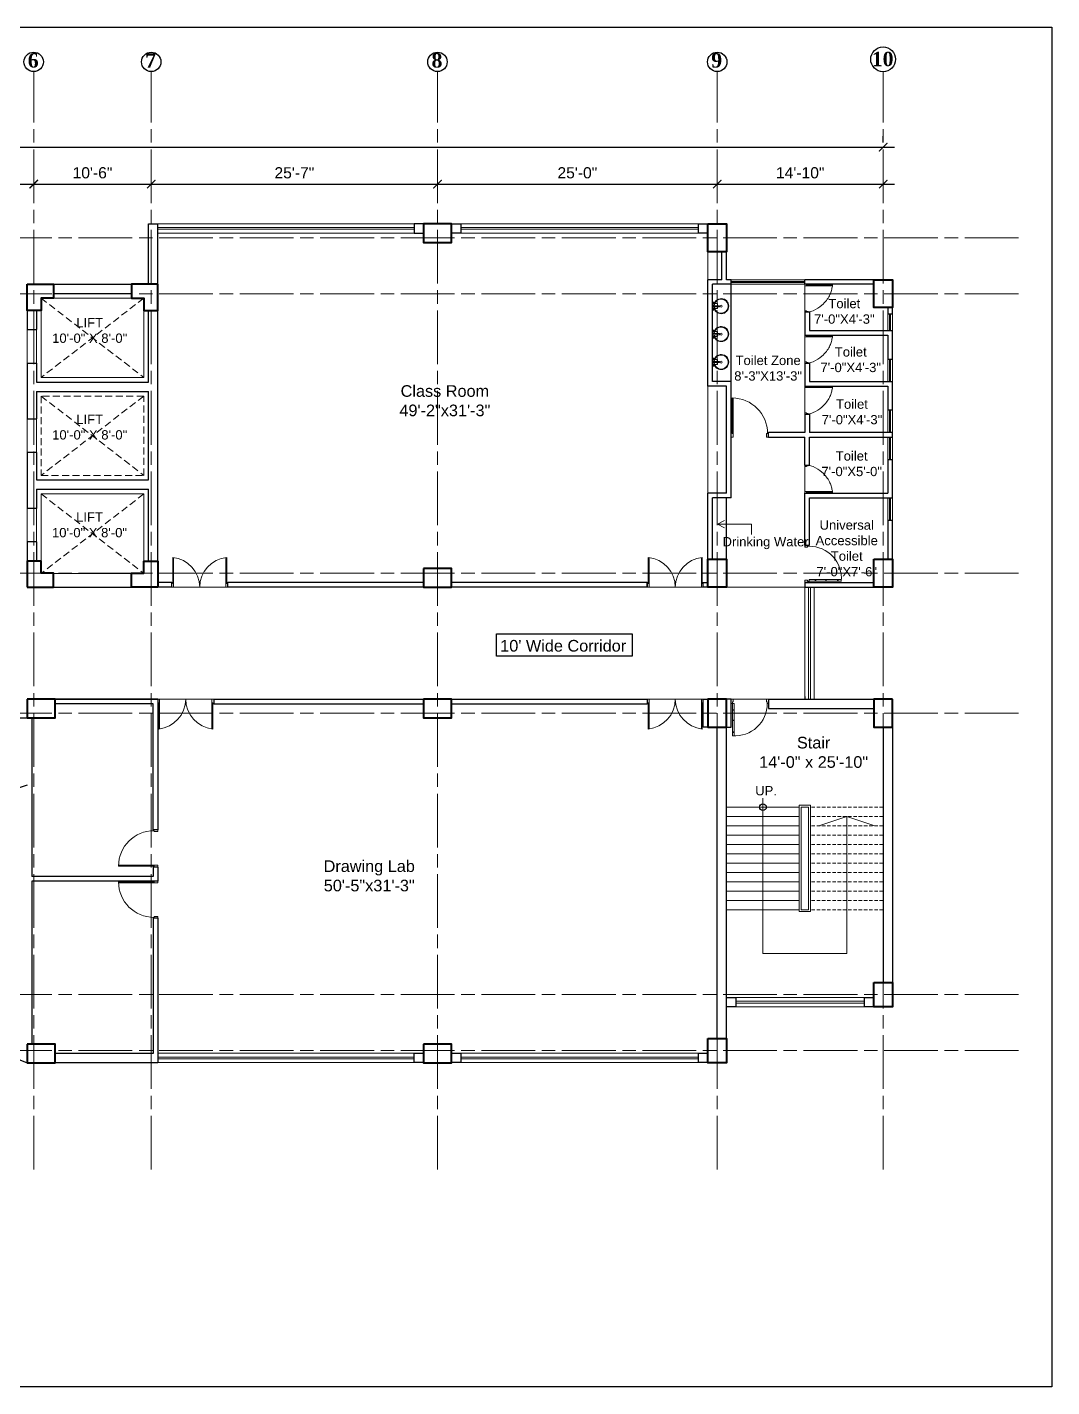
# Model space of a CAD drawing. Header units: inches. Extents: x -12 to 20935469, y -1604 to 24729220.
# Drawn here: x 20825139 to 20826238, y 24714434 to 24715893 of the extents above; entities that cross this region are included whole.
import ezdxf
from ezdxf import colors
from ezdxf.entities.mleader import LeaderData, LeaderLine
from ezdxf.math import Vec2, Vec3

# ---------------------------------------------------------------- set-up
doc = ezdxf.new("R2010")
doc.units = ezdxf.units.IN
doc.header["$LTSCALE"] = 0.03
doc.header["$MEASUREMENT"] = 0
doc.header["$PDMODE"] = 32
doc.header["$PDSIZE"] = 15
doc.linetypes.add('ACAD_ISO08W100', pattern=[36, 24, -3, 6, -3])
doc.linetypes.add('DASHED2', pattern=[0.375, 0.25, -0.125])
for name, color, linetype, lineweight in [('column', 1, 'Continuous', 40), ('Dim Line', 252, 'Continuous', 13), ('Door', 7, 'Continuous', 18), ('Dot', 253, 'Continuous', 0), ('Gas', 21, 'Continuous', 5), ('Glass Line', 252, 'Continuous', 9), ('Grid Line', 252, 'Continuous', 18), ('Hatch', 253, 'Continuous', 15), ('Main Wall', 7, 'Continuous', 30), ('RAIL', 23, 'Continuous', 13), ('STAIR', 46, 'Continuous', 15), ('TOILET FIXTURE', 142, 'Continuous', 5), ('wind.', 150, 'Continuous', 20)]:
    doc.layers.add(name, color=color, linetype=linetype, lineweight=lineweight)
doc.layers.add('FUR', color=251, linetype='Continuous')
doc.layers.add('TEXT', color=7, linetype='Continuous')
doc.styles.add('2', font='swisscl.ttf')
doc.styles.add('RomanS', font='arial.ttf', dxfattribs={"height": 12})
doc.styles.get("Standard").update_dxf_attribs({"font": 'timesbd.ttf'})
doc.dimstyles.new('Aec_Arch_I', dxfattribs={"dimscale": 96, "dimtxt": 12, "dimasz": 0.09375, "dimexe": 0.125, "dimexo": 0.125, "dimgap": 0.0625, "dimtad": 1, "dimdec": 0, "dimzin": 3, "dimdsep": 46, "dimlunit": 4, "dimtxsty": 'RomanS', "dimblk1": 'ARCHTICK', "dimblk2": 'ARCHTICK', "dimsah": 1, "dimcen": 0.09375, "dimdle": 0.125, "dimadec": 0, "dimazin": 0, "dimtfac": 0.75, "dimtdec": 0, "dimtmove": 2, "dimatfit": 3, "dimldrblk": 'ARCHTICK', "dimfxl": 1, "dimfrac": 1, "dimtolj": 1, "dimtzin": 0, "dimarcsym": 0})

# ---------------------------------------------------------------- blocks, each defined once
blk = doc.blocks.new('_ArchTick')
at = {"color": 0, "linetype": 'ByBlock', "lineweight": 35, "const_width": 0.15}
blk.add_lwpolyline([(-0.5, -0.5), (0.5, 0.5)], dxfattribs=at)
blk = doc.blocks.new('*D21')
at = {"layer": 'Defpoints', "color": 0, "transparency": 16777216}
for p in [(20831844.3, 24724578.2), (20832040.8, 24724578.2), (20832040.8, 24724578.2)]:
    blk.add_point(p, dxfattribs=at)
at = {"layer": 'Dim Line', "color": 0, "lineweight": -2, "transparency": 16777216}
for p, q in [((20831832.3, 24724578.2), (20832052.8, 24724578.2)), ((20831844.3, 24724566.2), (20831844.3, 24724566.2)), ((20832040.8, 24724566.2), (20832040.8, 24724566.2))]:
    blk.add_line(p, q, dxfattribs=at)
at = {"layer": 'Dim Line', "color": 0, "lineweight": -2, "transparency": 16777216, "xscale": 9, "yscale": 9, "zscale": 9, "rotation": 180}
blk.add_blockref('_ArchTick', (20831844.3, 24724578.2), dxfattribs=at)
at = {"layer": 'Dim Line', "color": 0, "lineweight": -2, "transparency": 16777216, "xscale": 9, "yscale": 9, "zscale": 9}
blk.add_blockref('_ArchTick', (20832040.8, 24724578.2), dxfattribs=at)
at = {"layer": 'Dim Line', "color": 0, "transparency": 16777216, "insert": (20831942.5, 24724590.3), "char_height": 12, "attachment_point": 5, "style": 'RomanS'}
blk.add_mtext('\\A1;16\'-5"', dxfattribs=at)
blk = doc.blocks.new('*D22')
at = {"layer": 'Defpoints', "color": 0, "transparency": 16777216}
for p in [(20832040.8, 24724578.2), (20832166.8, 24724578.2), (20832166.8, 24724578.2)]:
    blk.add_point(p, dxfattribs=at)
at = {"layer": 'Dim Line', "color": 0, "lineweight": -2, "transparency": 16777216}
for p, q in [((20832028.8, 24724578.2), (20832178.8, 24724578.2)), ((20832040.8, 24724566.2), (20832040.8, 24724566.2)), ((20832166.8, 24724566.2), (20832166.8, 24724566.2))]:
    blk.add_line(p, q, dxfattribs=at)
at = {"layer": 'Dim Line', "color": 0, "lineweight": -2, "transparency": 16777216, "xscale": 9, "yscale": 9, "zscale": 9, "rotation": 180}
blk.add_blockref('_ArchTick', (20832040.8, 24724578.2), dxfattribs=at)
at = {"layer": 'Dim Line', "color": 0, "lineweight": -2, "transparency": 16777216, "xscale": 9, "yscale": 9, "zscale": 9}
blk.add_blockref('_ArchTick', (20832166.8, 24724578.2), dxfattribs=at)
at = {"layer": 'Dim Line', "color": 0, "transparency": 16777216, "insert": (20832103.8, 24724590.3), "char_height": 12, "attachment_point": 5, "style": 'RomanS'}
blk.add_mtext('\\A1;10\'-6"', dxfattribs=at)
blk = doc.blocks.new('*D23')
at = {"layer": 'Defpoints', "color": 0, "transparency": 16777216}
for p in [(20832166.8, 24724578.2), (20832473.8, 24724578.2), (20832473.8, 24724578.2)]:
    blk.add_point(p, dxfattribs=at)
at = {"layer": 'Dim Line', "color": 0, "lineweight": -2, "transparency": 16777216}
for p, q in [((20832154.8, 24724578.2), (20832485.8, 24724578.2)), ((20832166.8, 24724566.2), (20832166.8, 24724566.2)), ((20832473.8, 24724566.2), (20832473.8, 24724566.2))]:
    blk.add_line(p, q, dxfattribs=at)
at = {"layer": 'Dim Line', "color": 0, "lineweight": -2, "transparency": 16777216, "xscale": 9, "yscale": 9, "zscale": 9, "rotation": 180}
blk.add_blockref('_ArchTick', (20832166.8, 24724578.2), dxfattribs=at)
at = {"layer": 'Dim Line', "color": 0, "lineweight": -2, "transparency": 16777216, "xscale": 9, "yscale": 9, "zscale": 9}
blk.add_blockref('_ArchTick', (20832473.8, 24724578.2), dxfattribs=at)
at = {"layer": 'Dim Line', "color": 0, "transparency": 16777216, "insert": (20832320.3, 24724590.3), "char_height": 12, "attachment_point": 5, "style": 'RomanS'}
blk.add_mtext('\\A1;25\'-7"', dxfattribs=at)
blk = doc.blocks.new('*D10')
at = {"layer": 'Defpoints', "color": 0, "transparency": 16777216}
for p in [(20832473.8, 24724578.2), (20832773.8, 24724578.2), (20832773.8, 24724578.2)]:
    blk.add_point(p, dxfattribs=at)
at = {"layer": 'Dim Line', "color": 0, "lineweight": -2, "transparency": 16777216}
blk.add_line((20832461.8, 24724578.2), (20832785.8, 24724578.2), dxfattribs=at)
at = {"layer": 'Dim Line', "color": 0, "lineweight": -2, "transparency": 16777216, "xscale": 9, "yscale": 9, "zscale": 9, "rotation": 180}
blk.add_blockref('_ArchTick', (20832473.8, 24724578.2), dxfattribs=at)
at = {"layer": 'Dim Line', "color": 0, "lineweight": -2, "transparency": 16777216, "xscale": 9, "yscale": 9, "zscale": 9}
blk.add_blockref('_ArchTick', (20832773.8, 24724578.2), dxfattribs=at)
at = {"layer": 'Dim Line', "color": 0, "transparency": 16777216, "insert": (20832623.8, 24724590.3), "char_height": 12, "attachment_point": 5, "style": 'RomanS'}
blk.add_mtext('\\A1;25\'-0"', dxfattribs=at)
blk = doc.blocks.new('*D11')
at = {"layer": 'Defpoints', "color": 0, "transparency": 16777216}
for p in [(20832773.8, 24724578.2), (20832951.8, 24724578.2), (20832951.8, 24724578.2)]:
    blk.add_point(p, dxfattribs=at)
at = {"layer": 'Dim Line', "color": 0, "lineweight": -2, "transparency": 16777216}
for p, q in [((20832761.8, 24724578.2), (20832963.8, 24724578.2)), ((20832951.8, 24724566.2), (20832951.8, 24724566.2))]:
    blk.add_line(p, q, dxfattribs=at)
at = {"layer": 'Dim Line', "color": 0, "lineweight": -2, "transparency": 16777216, "xscale": 9, "yscale": 9, "zscale": 9, "rotation": 180}
blk.add_blockref('_ArchTick', (20832773.8, 24724578.2), dxfattribs=at)
at = {"layer": 'Dim Line', "color": 0, "lineweight": -2, "transparency": 16777216, "xscale": 9, "yscale": 9, "zscale": 9}
blk.add_blockref('_ArchTick', (20832951.8, 24724578.2), dxfattribs=at)
at = {"layer": 'Dim Line', "color": 0, "transparency": 16777216, "insert": (20832862.8, 24724590.3), "char_height": 12, "attachment_point": 5, "style": 'RomanS'}
blk.add_mtext('\\A1;14\'-10"', dxfattribs=at)
blk = doc.blocks.new('*D13')
at = {"layer": 'Defpoints', "color": 0, "transparency": 16777216}
for p in [(20830948.3, 24724610.7), (20832951.8, 24724617.8), (20832951.8, 24724610.7)]:
    blk.add_point(p, dxfattribs=at)
at = {"layer": 'Dim Line', "color": 0, "lineweight": -2, "transparency": 16777216}
for p, q in [((20830948.3, 24724622.7), (20830948.3, 24724629.8)), ((20832951.8, 24724622.7), (20832951.8, 24724629.8)), ((20830936.3, 24724617.8), (20832963.8, 24724617.8))]:
    blk.add_line(p, q, dxfattribs=at)
at = {"layer": 'Dim Line', "color": 0, "lineweight": -2, "transparency": 16777216, "xscale": 9, "yscale": 9, "zscale": 9, "rotation": 180}
blk.add_blockref('_ArchTick', (20830948.3, 24724617.8), dxfattribs=at)
at = {"layer": 'Dim Line', "color": 0, "lineweight": -2, "transparency": 16777216, "xscale": 9, "yscale": 9, "zscale": 9}
blk.add_blockref('_ArchTick', (20832951.8, 24724617.8), dxfattribs=at)
at = {"layer": 'Dim Line', "color": 0, "transparency": 16777216, "insert": (20831950, 24724629.9), "char_height": 12, "attachment_point": 5, "style": 'RomanS'}
blk.add_mtext('\\A1;166\'-11"', dxfattribs=at)
blk = doc.blocks.new('A$C36295410')
at = {"layer": 'Door'}
for p, q in [((1, 4), (1, 32)), ((2, 0), (2, 32)), ((58, 0), (58, 32)), ((59, 4), (59, 32)), ((1, 5), (0, 5)), ((2, 4), (1, 4)), ((58, 4), (59, 4)), ((59, 5), (60, 5)), ((2, 0), (0, 0)), ((58, 0), (60, 0))]:
    blk.add_line(p, q, dxfattribs=at)
for centre, start, end in [((-2.5, -0.3), 0.5906, 83.7783), ((62.5, -0.3), 96.2217, 179.4094)]:
    blk.add_arc(centre, 32.5, start, end, dxfattribs=at)
blk = doc.blocks.new('Door_45')
at = {"layer": 'Door'}
for p, q in [((1.5, 5), (1.5, 44)), ((1.5, 40), (2.2, 40)), ((2.2, 40), (2.2, 39.5)), ((2.2, 39.5), (2.7, 39.5)), ((2.7, 39.5), (2.7, 40)), ((2.7, 40), (3.5, 40)), ((3.5, 44), (3.5, 5)), ((1.5, 25.8), (2.2, 25.8)), ((2.2, 25.8), (2.2, 25.3)), ((2.2, 25.3), (2.7, 25.3)), ((2.7, 25.8), (3.5, 25.8)), ((2.7, 25.3), (2.7, 25.8)), ((0, 0), (0, 5)), ((0, 5), (1.5, 5)), ((1.5, 12.6), (2.2, 12.6)), ((3.5, 5), (1.5, 5)), ((1.5, 5), (1.5, 3)), ((1.5, 3), (2.5, 3)), ((2.2, 12.6), (2.2, 13.1)), ((2.2, 13.1), (2.7, 13.1)), ((2.5, 3), (2.5, 0)), ((2.7, 13.1), (2.7, 12.6)), ((2.7, 12.6), (3.5, 12.6)), ((42.5, 3), (42.5, 0)), ((43.5, 3), (42.5, 3)), ((45, 5), (43.5, 5)), ((43.5, 5), (43.5, 3)), ((45, 0), (45, 5)), ((2.5, 0), (0, 0)), ((42.5, 0), (45, 0))]:
    blk.add_line(p, q, dxfattribs=at)
blk.add_arc((4.7, 5.3), 38.8, 359.6233, 94.6685, dxfattribs=at)
blk = doc.blocks.new('sssss-flat-876')
at = {"layer": 'Door', "linetype": 'Continuous', "ltscale": 3}
blk.add_line((3666.5, 84027.2), (3666.5, 84055.7), dxfattribs=at)
at = {"layer": 'Door', "linetype": 'Continuous', "ltscale": 3, "extrusion": (-7.21527e-09, -3.35624e-18, 1), "elevation": 0}
for points in [[(3666.5, 84057.2), (3666.5, 84055.7), (3668.4, 84055.7), (3668.4, 84056.5), (3670.2, 84056.5), (3670.2, 84057.2)], [(3668.4, 84055.7), (3696.2, 84055.7), (3696.2, 84056.5), (3668.4, 84056.5)]]:
    blk.add_lwpolyline(points, close=True, dxfattribs=at)
at = {"layer": 'Door', "linetype": 'Continuous', "ltscale": 3, "flags": 128}
blk.add_lwpolyline([(3670.2, 84027.2, 0.04096), (3675.5, 84028.9, 0.082496), (3684.9, 84034.8, 0.052187), (3689.7, 84040, 0.043988), (3692.9, 84045, 0.036571), (3694.8, 84049.6, 0.034751), (3695.9, 84054.2, 0.011435), (3696.2, 84055.7)], format="xyb", dxfattribs=at)
at = {"layer": 'Door', "linetype": 'Continuous', "ltscale": 3}
blk.add_lwpolyline([(3666.5, 84027.2), (3666.5, 84028.7), (3668.4, 84028.7), (3668.4, 84027.9), (3670.2, 84027.9), (3670.2, 84027.2)], close=True, dxfattribs=at)
blk = doc.blocks.new('7-flat-72')
at = {"layer": 'Glass Line', "color": 8, "ltscale": 20}
for p, q in [((-64478.7, 376960.5), (-64480.3, 376960.5)), ((-64480.3, 376959.5), (-64480.3, 376960.5)), ((-64480.3, 376959.5), (-64480.3, 376960.5)), ((-64478.7, 376959.5), (-64480.3, 376959.5)), ((-64480.3, 376959.1), (-64480.3, 376959.4)), ((-64478.7, 376959.4), (-64480.3, 376959.4)), ((-64478.7, 376959.1), (-64480.3, 376959.1)), ((-64480.2, 376959.4), (-64480.2, 376959.5)), ((-64480.1, 376959.5), (-64480.1, 376960.5)), ((-64479.9, 376959.5), (-64479.9, 376960.5)), ((-64479.5, 376959.5), (-64479.5, 376960.5)), ((-64479.1, 376959.5), (-64479.1, 376960.5)), ((-64478.9, 376959.5), (-64478.9, 376960.5)), ((-64478.9, 376959.4), (-64478.9, 376959.5)), ((-64478.8, 376959.5), (-64478.8, 376960.5)), ((-64478.7, 376959.5), (-64478.7, 376960.5)), ((-64478.7, 376959.1), (-64478.7, 376959.4)), ((-64475.1, 376959.4), (-64476.9, 376959.4)), ((-64476.9, 376959.1), (-64476.9, 376959.4)), ((-64475.1, 376959.1), (-64476.9, 376959.1)), ((-64476.6, 376959.4), (-64476.6, 376966.6)), ((-64475.5, 376966.6), (-64476.6, 376966.6)), ((-64475.5, 376959.4), (-64475.5, 376966.6)), ((-64475.1, 376959.1), (-64475.1, 376959.4)), ((-64473.3, 376960.5), (-64471.7, 376960.5)), ((-64473.3, 376959.5), (-64473.3, 376960.5)), ((-64473.3, 376959.5), (-64473.3, 376960.5)), ((-64473.3, 376959.5), (-64471.7, 376959.5)), ((-64473.3, 376959.1), (-64473.3, 376959.4)), ((-64473.3, 376959.4), (-64471.7, 376959.4)), ((-64473.3, 376959.1), (-64471.7, 376959.1)), ((-64473.1, 376959.5), (-64473.1, 376960.5)), ((-64473.1, 376959.4), (-64473.1, 376959.5)), ((-64472.9, 376959.5), (-64472.9, 376960.5)), ((-64472.5, 376959.5), (-64472.5, 376960.5)), ((-64472.1, 376959.5), (-64472.1, 376960.5)), ((-64471.9, 376959.5), (-64471.9, 376960.5)), ((-64471.9, 376959.4), (-64471.9, 376959.5)), ((-64471.8, 376959.5), (-64471.8, 376960.5)), ((-64471.7, 376959.5), (-64471.7, 376960.5)), ((-64471.7, 376959.1), (-64471.7, 376959.4))]:
    blk.add_line(p, q, dxfattribs=at)
blk.add_circle((-64476, 376968.4, 0), 1.08, dxfattribs=at)
for radius, start, end in [(8.1, 273.8334, 266.1883), (7.55, 274.115, 265.9068)]:
    blk.add_arc((-64476, 376968.4, 0), radius, start, end, dxfattribs=at)
blk = doc.blocks.new('SFSFSFS-flat-72')
at = {"layer": 'TOILET FIXTURE', "ltscale": 0.2}
blk.add_lwpolyline([(-3918.5, -3608.1), (-3918.5, -3602.7), (-3923.9, -3602.7), (-3923.9, -3608.1)], close=True, dxfattribs=at)
at = {"layer": 'TOILET FIXTURE', "ltscale": 20}
blk.add_blockref('7-flat-72', (60554.8, -380567.2), dxfattribs=at)
blk = doc.blocks.new('$D40')
at = {"layer": 'Door'}
for p, q in [((1, 4), (1, 42)), ((2, 0), (2, 42)), ((1, 5), (0, 5)), ((2, 0), (0, 0)), ((2, 4), (1, 4)), ((39, 4), (38, 4)), ((38, 4), (38, 0)), ((40, 0), (38, 0)), ((40, 5), (39, 5)), ((39, 5), (39, 4))]:
    blk.add_line(p, q, dxfattribs=at)
blk.add_arc((1, 4), 38, 0, 90, dxfattribs=at)
blk = doc.blocks.new('fff')
at = {"layer": 'Grid Line', "color": 252, "linetype": 'ACAD_ISO08W100', "lineweight": 9, "ltscale": 80, "true_color": 0x939598}
for p, q in [((20832040.8, 24723521.1), (20832040.8, 24724698.8)), ((20832166.8, 24723521.1), (20832166.8, 24724698.8)), ((20832473.8, 24723521.1), (20832473.8, 24724698.8)), ((20832773.8, 24723521.1), (20832773.8, 24724698.8)), ((20832951.8, 24723521.1), (20832951.8, 24724698.8)), ((20833096.9, 24724520.6), (20830726.1, 24724520.6)), ((20833096.9, 24724460.6), (20830726.1, 24724460.6)), ((20833096.9, 24724160.7), (20830726.1, 24724160.7)), ((20833096.9, 24724010.7), (20830726.1, 24724010.7)), ((20833096.9, 24723708.7), (20830726.1, 24723708.7)), ((20833096.9, 24723648.8), (20830726.1, 24723648.8))]:
    blk.add_line(p, q, dxfattribs=at)
at = {"layer": 'Dim Line'}
for base, p1, p2, picture, middle in [((20832951.7523, 24724617.8128), (20830948.3088, 24724610.7482), (20832951.7523, 24724610.7482), '*D13', (20831950.0306, 24724629.9397)), ((20832040.7792, 24724578.1666), (20831844.25, 24724578.1666), (20832040.7792, 24724578.1666), '*D21', (20831942.5146, 24724590.2934)), ((20832166.8, 24724578.2), (20832040.8, 24724578.2), (20832166.8, 24724578.2), '*D22', (20832103.8, 24724590.3)), ((20832473.8, 24724578.2), (20832166.8, 24724578.2), (20832473.8, 24724578.2), '*D23', (20832320.3, 24724590.3)), ((20832773.8, 24724578.2), (20832473.8, 24724578.2), (20832773.8, 24724578.2), '*D10', (20832623.8, 24724590.3)), ((20832951.8, 24724578.2), (20832773.8, 24724578.2), (20832951.8, 24724578.2), '*D11', (20832862.8, 24724590.3))]:
    dim = blk.add_linear_dim(base=base, p1=p1, p2=p2, dimstyle='Aec_Arch_I', dxfattribs=at)
    dim.commit()
    dim.dimension.update_dxf_attribs({"geometry": picture, "text_midpoint": middle})

msp = doc.modelspace()

# ---------------------------------------------------------------- linework, layer by layer
for p, q in [((20825894.4, 24715512.4), (20825894.4, 24715616.7)), ((20826067.3, 24715621.7), (20826067.3, 24715621.7)), ((20825889.4, 24715321.8), (20825889.4, 24715387.8)), ((20825978.4, 24715297), (20825973.4, 24715297)), ((20825973.4, 24715174.5), (20825973.4, 24715171.6)), ((20825279.4, 24715171.6), (20825139.4, 24715171.6)), ((20825339.4, 24715171.6), (20825339.4, 24715166.6)), ((20824781.9, 24715151.6), (20825139.4, 24715151.6)), ((20824241.9, 24715141.6), (20825139.4, 24714781.6)), ((20825139.4, 24715079.6), (20824241.9, 24714781.6))]:
    msp.add_line(p, q)
msp.add_lwpolyline([(20825642.5, 24715241.9), (20825788, 24715241.9), (20825788, 24715217.9), (20825642.5, 24715217.9)], close=True)
msp.add_circle((20825928.4, 24715055.8), 3.61)
at = {"layer": 'column', "lineweight": 40, "ltscale": 20}
for points in [[(20825564.4, 24715681.6), (20825564.4, 24715661.6), (20825594.4, 24715661.6), (20825594.4, 24715681.6)], [(20825869.4, 24715681.7), (20825889.4, 24715681.7), (20825889.4, 24715651.7), (20825869.4, 24715651.7)], [(20826047.3, 24715621.7), (20826067.3, 24715621.7), (20826067.3, 24715591.7), (20826047.3, 24715591.7)], [(20825869.4, 24715321.8), (20825889.4, 24715321.8), (20825889.4, 24715291.8), (20825869.4, 24715291.8)], [(20826047.3, 24715321.8), (20826067.3, 24715321.8), (20826067.3, 24715291.8), (20826047.3, 24715291.8)], [(20825564.4, 24715311.8), (20825564.4, 24715291.8), (20825594.4, 24715291.8), (20825594.4, 24715311.8)], [(20825139.4, 24715171.6), (20825139.4, 24715151.6), (20825169.4, 24715151.6), (20825169.4, 24715171.6)], [(20825564.4, 24715171.6), (20825564.4, 24715151.6), (20825594.4, 24715151.6), (20825594.4, 24715171.6)], [(20825889.4, 24715171.6), (20825869.4, 24715171.6), (20825869.4, 24715141.6), (20825889.4, 24715141.6)], [(20826067.3, 24715171.6), (20826047.3, 24715171.6), (20826047.3, 24715141.6), (20826067.3, 24715141.6)], [(20826047.3, 24714867.6), (20826067.3, 24714867.6), (20826067.3, 24714841.6), (20826047.3, 24714841.6)], [(20825139.4, 24714801.6), (20825139.4, 24714781.6), (20825169.4, 24714781.6), (20825169.4, 24714801.6)], [(20825564.4, 24714801.6), (20825564.4, 24714781.6), (20825594.4, 24714781.6), (20825594.4, 24714801.6)], [(20825869.4, 24714807.6), (20825889.4, 24714807.6), (20825889.4, 24714781.6), (20825869.4, 24714781.6)]]:
    msp.add_lwpolyline(points, close=True, dxfattribs=at)
for points in [[(20825139.4, 24715616.8), (20825167.4, 24715616.8), (20825167.4, 24715601.8), (20825154.4, 24715601.8), (20825154.4, 24715588.8), (20825139.4, 24715588.8), (20825139.4, 24715616.8)], [(20825279.4, 24715616.8), (20825251.4, 24715616.8), (20825251.4, 24715601.8), (20825264.4, 24715601.8), (20825264.4, 24715588.8), (20825279.4, 24715588.8), (20825279.4, 24715616.8)], [(20825139.4, 24715291.8), (20825167.4, 24715291.8), (20825167.4, 24715306.8), (20825154.4, 24715306.8), (20825154.4, 24715319.8), (20825139.4, 24715319.8), (20825139.4, 24715291.8)], [(20825279.4, 24715291.8), (20825251.4, 24715291.8), (20825251.4, 24715306.8), (20825264.4, 24715306.8), (20825264.4, 24715319.8), (20825279.4, 24715319.8), (20825279.4, 24715291.8)]]:
    msp.add_lwpolyline(points, dxfattribs=at)
at = {"layer": 'Defpoints'}
msp.add_lwpolyline([(20823799.3, 24715892.5), (20826238.2, 24715892.5), (20826238.2, 24714434), (20823799.3, 24714434)], close=True, dxfattribs=at)
at = {"layer": 'Dot', "linetype": 'DASHED2', "lineweight": 0, "ltscale": 1000}
for points in [[(20825154.3, 24715601.8), (20825264.4, 24715516.8), (20825264.4, 24715601.8), (20825154.3, 24715516.8)], [(20825154.3, 24715496.8), (20825264.4, 24715411.8), (20825264.4, 24715496.8), (20825154.3, 24715411.8)], [(20825154.4, 24715391.8), (20825264.4, 24715306.6), (20825264.4, 24715391.8), (20825154.4, 24715306.6)]]:
    msp.add_lwpolyline(points, dxfattribs=at)
msp.add_lwpolyline([(20825154.3, 24715411.8), (20825264.4, 24715411.8), (20825264.4, 24715496.8), (20825154.3, 24715496.8)], close=True, dxfattribs=at)
at = {"layer": 'Gas', "color": 0, "lineweight": 5}
for points in [[(20825154.3, 24715516.8), (20825264.4, 24715516.8), (20825264.4, 24715601.8), (20825154.3, 24715601.8)], [(20825154.4, 24715306.6), (20825264.4, 24715306.6), (20825264.4, 24715391.8), (20825154.4, 24715391.8)], [(20825967.4, 24715057.8), (20825979.4, 24715057.8), (20825979.4, 24714943.8), (20825967.4, 24714943.8)], [(20825969.4, 24715055.8), (20825977.4, 24715055.8), (20825977.4, 24714945.8), (20825969.4, 24714945.8)]]:
    msp.add_lwpolyline(points, close=True, dxfattribs=at)
at = {"layer": 'Hatch'}
for p, q in [((20825869.4, 24715621.7), (20825869.4, 24715651.6)), ((20825139.3, 24715291.8), (20825973.4, 24715291.8)), ((20825973.4, 24715171.6), (20825274.4, 24715171.6))]:
    msp.add_line(p, q, dxfattribs=at)
at = {"layer": 'Hatch', "lineweight": 5}
msp.add_line((20825869.4, 24715392.8), (20825869.4, 24715507.4), dxfattribs=at)
at = {"layer": 'Main Wall', "lineweight": 30}
for p, q in [((20825279.4, 24715319.8), (20825279.4, 24715681.6)), ((20825564.4, 24715681.7), (20825554.4, 24715681.7)), ((20825554.4, 24715681.7), (20825554.4, 24715671.7)), ((20825554.4, 24715671.7), (20825564.4, 24715671.7)), ((20825859.4, 24715681.7), (20825869.4, 24715681.7)), ((20825859.4, 24715671.7), (20825859.4, 24715681.7)), ((20825869.4, 24715671.7), (20825859.4, 24715671.7)), ((20825884.4, 24715621.7), (20825884.4, 24715651.7)), ((20825889.4, 24715621.7), (20825889.4, 24715651.7)), ((20825167.4, 24715616.8), (20825269.4, 24715616.8)), ((20825869.4, 24715507.4), (20825869.4, 24715621.7)), ((20825884.4, 24715621.7), (20825869.4, 24715621.7)), ((20825874.4, 24715512.4), (20825874.4, 24715616.7)), ((20825894.4, 24715616.7), (20825874.4, 24715616.7)), ((20825894.4, 24715621.7), (20825889.4, 24715621.7)), ((20825894.4, 24715616.7), (20825894.4, 24715621.7)), ((20826047.3, 24715621.7), (20825973.4, 24715621.7)), ((20825973.4, 24715616.7), (20825973.4, 24715621.7)), ((20826047.3, 24715616.7), (20825973.4, 24715616.7)), ((20825167.4, 24715606.8), (20825251.4, 24715606.8)), ((20825978.4, 24715586.7), (20825973.4, 24715586.7)), ((20825978.4, 24715586.7), (20825978.4, 24715567)), ((20826067.3, 24715585), (20826067.3, 24715591.7)), ((20825139.4, 24715568.3), (20825149.4, 24715568.3)), ((20825973.4, 24715562), (20826062.3, 24715562)), ((20825978.4, 24715567), (20826067.3, 24715567)), ((20826067.3, 24715536.4), (20826067.3, 24715567)), ((20825139.4, 24715532.3), (20825149.4, 24715532.3)), ((20825973.4, 24715532), (20825978.4, 24715532)), ((20825978.4, 24715532), (20825978.4, 24715512.4)), ((20825149.4, 24715511.8), (20825269.4, 24715511.8)), ((20825894.4, 24715512.4), (20825874.4, 24715512.4)), ((20825894.4, 24715457.8), (20825894.4, 24715512.4)), ((20825978.4, 24715512.4), (20826067.3, 24715512.4)), ((20826067.3, 24715481.8), (20826067.3, 24715512.4)), ((20825149.4, 24715501.8), (20825269.4, 24715501.8)), ((20825889.4, 24715507.4), (20825869.4, 24715507.4)), ((20825889.4, 24715392.8), (20825889.4, 24715507.4)), ((20825973.4, 24715507.4), (20826062.3, 24715507.4)), ((20826062.3, 24715507.4), (20826062.3, 24715481.8)), ((20826067.3, 24715481.8), (20826062.3, 24715481.8)), ((20825139.4, 24715472.3), (20825149.4, 24715472.3)), ((20825973.4, 24715477.4), (20825978.4, 24715477.4)), ((20825894.4, 24715387.8), (20825894.4, 24715457.8)), ((20825934.4, 24715452.8), (20825934.4, 24715457.8)), ((20825934.4, 24715452.8), (20825973.4, 24715452.8)), ((20825973.4, 24715422.8), (20825973.4, 24715452.8)), ((20826067.3, 24715457.8), (20825978.4, 24715457.8)), ((20825978.4, 24715452.8), (20826067.3, 24715452.8)), ((20825978.4, 24715422.8), (20825978.4, 24715452.8)), ((20826067.3, 24715452.8), (20826067.3, 24715457.8)), ((20825149.4, 24715436.3), (20825139.4, 24715436.3)), ((20825973.4, 24715422.8), (20825978.4, 24715422.8)), ((20826062.3, 24715428.8), (20826067.3, 24715428.8)), ((20826062.3, 24715428.8), (20826062.3, 24715392.8)), ((20826067.3, 24715387.8), (20826067.3, 24715428.8)), ((20825149.4, 24715406.8), (20825269.4, 24715406.8)), ((20825149.4, 24715396.8), (20825269.4, 24715396.8)), ((20825869.4, 24715321.8), (20825869.4, 24715392.8)), ((20825889.4, 24715392.8), (20825869.4, 24715392.8)), ((20825973.4, 24715337), (20825973.4, 24715392.8)), ((20825973.4, 24715392.8), (20826062.3, 24715392.8)), ((20825874.4, 24715321.8), (20825874.4, 24715387.8)), ((20825894.4, 24715387.8), (20825874.4, 24715387.8)), ((20825978.4, 24715337), (20825978.4, 24715387.8)), ((20825978.4, 24715387.8), (20826067.3, 24715387.8)), ((20825149.4, 24715376.3), (20825139.4, 24715376.3)), ((20826062.3, 24715363.8), (20826062.3, 24715321.8)), ((20826062.3, 24715363.8), (20826067.3, 24715363.8)), ((20826067.3, 24715321.8), (20826067.3, 24715363.8)), ((20825149.4, 24715340.3), (20825139.4, 24715340.3)), ((20825973.4, 24715337), (20825978.4, 24715337)), ((20825167.4, 24715291.8), (20825251.4, 24715291.8)), ((20825167.4, 24715291.8), (20825251.4, 24715291.8)), ((20825279.4, 24715296.8), (20825279.4, 24715296.8)), ((20825294.4, 24715296.8), (20825279.4, 24715296.8)), ((20825294.4, 24715291.8), (20825279.4, 24715291.8)), ((20825294.4, 24715291.8), (20825294.4, 24715296.8)), ((20825564.4, 24715296.8), (20825354.4, 24715296.8)), ((20825354.4, 24715291.8), (20825354.4, 24715296.8)), ((20825564.4, 24715291.8), (20825354.4, 24715291.8)), ((20825804.4, 24715296.9), (20825594.4, 24715296.9)), ((20825804.4, 24715291.8), (20825594.4, 24715291.8)), ((20825804.4, 24715296.9), (20825804.4, 24715291.8)), ((20825804.4, 24715291.8), (20825804.4, 24715296.9)), ((20825973.4, 24715297), (20826047.3, 24715297)), ((20825973.4, 24715297), (20825973.4, 24715291.9)), ((20825973.4, 24715291.9), (20826047.3, 24715291.9)), ((20825339.4, 24715171.6), (20825564.4, 24715171.6)), ((20825339.4, 24715166.6), (20825564.4, 24715166.6)), ((20825594.4, 24715171.6), (20825804.4, 24715171.6)), ((20825594.4, 24715166.6), (20825804.4, 24715166.6)), ((20825804.4, 24715171.6), (20825804.4, 24715166.6)), ((20825864.4, 24715171.6), (20825869.4, 24715171.6)), ((20825864.4, 24715141.6), (20825864.4, 24715171.6)), ((20825879.4, 24715171.6), (20825889.4, 24715171.6)), ((20825894.4, 24715171.6), (20825889.4, 24715171.6)), ((20825894.4, 24715141.6), (20825894.4, 24715171.6)), ((20825934.4, 24715171.6), (20826047.3, 24715171.6)), ((20825934.4, 24715171.6), (20825934.4, 24715161.6)), ((20825934.4, 24715161.6), (20826047.3, 24715161.6)), ((20825869.4, 24715141.6), (20825864.4, 24715141.6)), ((20825879.4, 24714807.6), (20825879.4, 24715141.6)), ((20825889.4, 24714807.6), (20825889.4, 24715141.6)), ((20825889.4, 24715141.6), (20825894.4, 24715141.6)), ((20826057.3, 24715141.6), (20826057.3, 24714867.6)), ((20826067.3, 24715141.6), (20826067.3, 24714867.6)), ((20825899.4, 24714851.7), (20825899.4, 24714841.7))]:
    msp.add_line(p, q, dxfattribs=at)
for points in [[(20825269.4, 24715616.8), (20825269.4, 24715681.6), (20825279.4, 24715681.6)], [(20825594.4, 24715681.7), (20825604.4, 24715681.7), (20825604.4, 24715671.7), (20825594.4, 24715671.7)], [(20825139.4, 24715588.8), (20825139.4, 24715568.3)], [(20825149.4, 24715588.8), (20825149.4, 24715568.3)], [(20825269.4, 24715511.8), (20825269.4, 24715588.8)], [(20825973.4, 24715586.7), (20825973.4, 24715562)], [(20826062.3, 24715591.7), (20826062.3, 24715585)], [(20826062.3, 24715585), (20826067.3, 24715585)], [(20826062.3, 24715562), (20826062.3, 24715536.4)], [(20825139.4, 24715532.3), (20825139.4, 24715472.3)], [(20825149.4, 24715532.3), (20825149.4, 24715511.8)], [(20825973.4, 24715532), (20825973.4, 24715507.4)], [(20826062.3, 24715536.4), (20826067.3, 24715536.4)], [(20825149.4, 24715501.8), (20825149.4, 24715472.3)], [(20825269.4, 24715406.8), (20825269.4, 24715501.8)], [(20825973.4, 24715477.4), (20825973.4, 24715457.8)], [(20825978.4, 24715477.4), (20825978.4, 24715457.8)], [(20825973.4, 24715457.8), (20825934.4, 24715457.8)], [(20825139.4, 24715436.3), (20825139.4, 24715376.3)], [(20825149.4, 24715436.3), (20825149.4, 24715406.8)], [(20825149.4, 24715396.8), (20825149.4, 24715376.3)], [(20825269.4, 24715319.8), (20825269.4, 24715396.8)], [(20825139.4, 24715340.3), (20825139.4, 24715319.8), (20825139.4, 24715319.8)], [(20825149.4, 24715340.3), (20825149.4, 24715319.8)], [(20825169.4, 24715171.6), (20825279.4, 24715171.6), (20825279.4, 24715031.6)], [(20825279.4, 24715031.6), (20825274.4, 24715031.6), (20825274.4, 24715166.6), (20825169.4, 24715166.6)], [(20825488.9, 24715171.6), (20825523.9, 24715171.6)], [(20825488.9, 24715166.6), (20825523.9, 24715166.6)], [(20825144.4, 24715151.6), (20825144.4, 24714981.6)], [(20825279.4, 24714991.6), (20825274.4, 24714991.6), (20825274.4, 24714981.6), (20825144.4, 24714981.6)], [(20825279.4, 24714991.6), (20825279.4, 24714976.6)], [(20825279.4, 24714976.6), (20825144.4, 24714976.6)], [(20825144.4, 24714976.6), (20825144.4, 24714801.6)], [(20825279.4, 24714936.6), (20825274.4, 24714936.6), (20825274.4, 24714791.6), (20825169.4, 24714791.6)], [(20825279.4, 24714936.6), (20825279.4, 24714781.6), (20825169.4, 24714781.6)], [(20825899.4, 24714841.7), (20825889.4, 24714841.7), (20825889.4, 24714851.7), (20825899.4, 24714851.7)], [(20826047.3, 24714841.7), (20826037.3, 24714841.7), (20826037.3, 24714851.7), (20826047.3, 24714851.7)], [(20825564.4, 24714781.8), (20825554.4, 24714781.8), (20825554.4, 24714791.8), (20825564.4, 24714791.8)], [(20825594.4, 24714791.8), (20825604.4, 24714791.8), (20825604.4, 24714781.8), (20825594.4, 24714781.8)], [(20825869.4, 24714781.8), (20825859.4, 24714781.8), (20825859.4, 24714791.8), (20825869.4, 24714791.8)]]:
    msp.add_lwpolyline(points, dxfattribs=at)
at = {"layer": 'Main Wall', "lineweight": 13}
for points in [[(20825139.4, 24715532.3), (20825149.4, 24715532.3), (20825149.4, 24715568.3), (20825139.4, 24715568.3)], [(20825139.4, 24715436.3), (20825149.4, 24715436.3), (20825149.4, 24715472.3), (20825139.4, 24715472.3)], [(20825139.4, 24715340.3), (20825149.4, 24715340.3), (20825149.4, 24715376.3), (20825139.4, 24715376.3)]]:
    msp.add_lwpolyline(points, close=True, dxfattribs=at)
at = {"layer": 'Main Wall', "lineweight": 30}
msp.add_lwpolyline([(20825864.4, 24715296.8), (20825869.4, 24715296.8), (20825869.4, 24715291.8), (20825864.4, 24715291.8)], close=True, dxfattribs=at)
at = {"layer": 'RAIL', "lineweight": 9}
for p, q in [((20825928.4, 24715065.5), (20825928.4, 24714898.8)), ((20825988.4, 24715035.8), (20826018.4, 24715045.8)), ((20826018.4, 24714898.8), (20826018.4, 24715045.8)), ((20826018.4, 24715045.8), (20826048.4, 24715035.8)), ((20825889.4, 24715035.8), (20825967.4, 24715035.8)), ((20825928.4, 24714898.8), (20826018.4, 24714898.8))]:
    msp.add_line(p, q, dxfattribs=at)
at = {"layer": 'STAIR', "color": 253, "lineweight": 5}
for p, q in [((20825879.7, 24715359.5), (20825887.1, 24715363.5)), ((20825879.7, 24715359.5), (20825916, 24715359.5)), ((20825879.7, 24715359.5), (20825887.1, 24715355.5)), ((20825916, 24715359.5), (20825916, 24715348.3))]:
    msp.add_line(p, q, dxfattribs=at)
at = {"layer": 'STAIR', "color": 32, "lineweight": 5}
for p, q in [((20825967.4, 24715055.8), (20825889.4, 24715055.8)), ((20825967.4, 24715045.8), (20825889.4, 24715045.8)), ((20825949.4, 24715035.8), (20825889.4, 24715035.8)), ((20825967.4, 24715025.8), (20825889.4, 24715025.8)), ((20825967.4, 24715015.8), (20825889.4, 24715015.8)), ((20825967.4, 24715005.8), (20825889.4, 24715005.8)), ((20825967.4, 24714995.8), (20825889.4, 24714995.8)), ((20825967.4, 24714985.8), (20825889.4, 24714985.8)), ((20825967.4, 24714975.8), (20825889.4, 24714975.8)), ((20825967.4, 24714965.8), (20825889.4, 24714965.8)), ((20825967.4, 24714955.8), (20825889.4, 24714955.8)), ((20825967.4, 24714945.8), (20825889.4, 24714945.8))]:
    msp.add_line(p, q, dxfattribs=at)
at = {"layer": 'STAIR', "color": 32, "linetype": 'DASHED2', "lineweight": 5, "ltscale": 500}
for p, q in [((20826057.3, 24715055.8), (20825979.4, 24715055.8)), ((20826057.3, 24715045.8), (20825979.4, 24715045.8)), ((20826057.3, 24715035.8), (20825979.4, 24715035.8)), ((20826057.3, 24715025.8), (20825979.4, 24715025.8)), ((20826057.3, 24715015.8), (20825979.4, 24715015.8)), ((20826057.3, 24715005.8), (20825979.4, 24715005.8)), ((20826057.3, 24714995.8), (20825979.4, 24714995.8)), ((20826057.3, 24714985.8), (20825979.4, 24714985.8)), ((20826057.3, 24714975.8), (20825979.4, 24714975.8)), ((20826057.3, 24714965.8), (20825979.4, 24714965.8)), ((20826057.3, 24714955.8), (20825979.4, 24714955.8)), ((20826057.3, 24714945.8), (20825979.4, 24714945.8))]:
    msp.add_line(p, q, dxfattribs=at)
at = {"layer": 'TEXT'}
for centre, radius in [((20825146.3, 24715855.3), 10.4), ((20825272.4, 24715855.3), 10.4), ((20825579.4, 24715855.3), 10.4), ((20825879.4, 24715855.3), 10.4), ((20826057.3, 24715858.1), 13.3)]:
    msp.add_circle(centre, radius, dxfattribs=at)
at = {"layer": 'wind.', "lineweight": 5}
for p, q in [((20825554.4, 24715681.7), (20825279.3, 24715681.7)), ((20825279.3, 24715677.7), (20825554.3, 24715677.8)), ((20825279.3, 24715675.7), (20825554.3, 24715675.8)), ((20825554.4, 24715671.7), (20825279.3, 24715671.7)), ((20825604.4, 24715681.7), (20825859.4, 24715681.7)), ((20825604.4, 24715677.7), (20825859.3, 24715677.8)), ((20825604.4, 24715675.7), (20825859.3, 24715675.8)), ((20825604.4, 24715671.7), (20825859.4, 24715671.7)), ((20825973.4, 24715621.7), (20825894.4, 24715621.7)), ((20825973.4, 24715619.7), (20825894.4, 24715619.7)), ((20825973.4, 24715618.7), (20825894.4, 24715618.7)), ((20825973.4, 24715616.7), (20825894.4, 24715616.7)), ((20826062.3, 24715567), (20826062.3, 24715585)), ((20826064.3, 24715567), (20826064.3, 24715585)), ((20826065.3, 24715567), (20826065.3, 24715585)), ((20826067.3, 24715567), (20826067.3, 24715585)), ((20826062.3, 24715512.4), (20826062.3, 24715536.4)), ((20826064.3, 24715512.4), (20826064.3, 24715536.4)), ((20826065.3, 24715512.4), (20826065.3, 24715536.4)), ((20826067.3, 24715512.4), (20826067.3, 24715536.4)), ((20826062.3, 24715457.8), (20826062.3, 24715481.8)), ((20826064.3, 24715457.8), (20826064.3, 24715481.8)), ((20826065.3, 24715457.8), (20826065.3, 24715481.8)), ((20826067.3, 24715457.8), (20826067.3, 24715481.8)), ((20826062.3, 24715428.8), (20826062.3, 24715452.8)), ((20826064.3, 24715428.8), (20826064.3, 24715452.8)), ((20826065.3, 24715428.8), (20826065.3, 24715452.8)), ((20826067.3, 24715428.8), (20826067.3, 24715452.8)), ((20826062.3, 24715363.8), (20826062.3, 24715387.8)), ((20826064.3, 24715363.8), (20826064.3, 24715387.8)), ((20826065.3, 24715363.8), (20826065.3, 24715387.8)), ((20826067.3, 24715363.8), (20826067.3, 24715387.8)), ((20825973.4, 24715291.8), (20825973.4, 24715174.5)), ((20825973.4, 24715171.6), (20825973.4, 24715291.7)), ((20825977.4, 24715171.6), (20825977.4, 24715291.7)), ((20825979.4, 24715171.6), (20825979.4, 24715291.7)), ((20825983.4, 24715171.6), (20825983.4, 24715291.7)), ((20826037.3, 24714851.7), (20825899.4, 24714851.7)), ((20826037.3, 24714847.7), (20825899.4, 24714847.7)), ((20826037.3, 24714845.7), (20825899.4, 24714845.7)), ((20826037.3, 24714841.7), (20825899.4, 24714841.7)), ((20825279.4, 24714791.8), (20825554.4, 24714791.8)), ((20825279.4, 24714787.8), (20825554.4, 24714787.8)), ((20825279.4, 24714785.8), (20825554.4, 24714785.8)), ((20825279.4, 24714781.8), (20825554.4, 24714781.8)), ((20825604.4, 24714791.8), (20825859.4, 24714791.8)), ((20825604.4, 24714787.8), (20825859.4, 24714787.8)), ((20825604.4, 24714787.8), (20825859.4, 24714787.8)), ((20825604.4, 24714785.8), (20825859.4, 24714785.8)), ((20825604.4, 24714785.8), (20825859.4, 24714785.8)), ((20825604.4, 24714781.8), (20825859.4, 24714781.8))]:
    msp.add_line(p, q, dxfattribs=at)

# ---------------------------------------------------------------- block references
msp.add_blockref('fff', (-6894.4, -8854))
at = {"layer": 'Door', "ltscale": 20}
for p in [(20822306.8, 24631559.5), (20822306.8, 24631504.8), (20822306.8, 24631450.2)]:
    msp.add_blockref('sssss-flat-876', p, dxfattribs=at)
at = {"layer": 'Door'}
msp.add_blockref('$D40', (20825894.4, 24715452.8), dxfattribs=at)
at = {"layer": 'Door', "ltscale": 20, "xscale": -1, "rotation": 180}
msp.add_blockref('sssss-flat-876', (20822306.8, 24799450), dxfattribs=at)
at = {"layer": 'Door', "color": 250, "ltscale": 20, "xscale": -0.8888888888759539, "yscale": 0.8888888888759539, "zscale": 0.8888888888759539}
for p, rotation in [((20825973.4, 24715297), 270), ((20825894.4, 24715171.6), 180)]:
    msp.add_blockref('Door_45', p, dxfattribs=dict(at, rotation=rotation))
at = {"layer": 'Door', "rotation": 90.00000000000001}
msp.add_blockref('$D40', (20825279.4, 24714991.6), dxfattribs=at)
at = {"layer": 'Door', "xscale": -1, "rotation": 90}
msp.add_blockref('$D40', (20825279.4, 24714976.6), dxfattribs=at)
at = {"layer": 'FUR'}
for p in [(20825294.4, 24715291.8), (20825804.4, 24715291.8)]:
    msp.add_blockref('A$C36295410', p, dxfattribs=at)
at = {"layer": 'FUR', "xscale": -1, "rotation": 180}
for p in [(20825279.4, 24715171.6), (20825804.4, 24715171.6)]:
    msp.add_blockref('A$C36295410', p, dxfattribs=at)
at = {"layer": 'TOILET FIXTURE', "ltscale": 20, "xscale": -1, "rotation": 270}
for p in [(20829482.5, 24719514.5), (20829482.5, 24719484.5), (20829482.5, 24719454.5)]:
    msp.add_blockref('SFSFSFS-flat-72', p, dxfattribs=at)

# ---------------------------------------------------------------- texts
at = {"layer": 'TEXT', "char_height": 15.44, "width": 227.458, "attachment_point": 8, "rotation": 0}
for s, insert in [('\\A1;6', (20825145.8, 24715849)), ('\\A1;7', (20825271.8, 24715849)), ('\\A1;8', (20825578.8, 24715849)), ('\\A1;9', (20825878.8, 24715849)), ('\\A1;10', (20826056.8, 24715850.5))]:
    msp.add_mtext(s, dxfattribs=dict(at, insert=insert))
at = {"layer": 'TEXT', "color": 30, "lineweight": 5, "ltscale": 20, "attachment_point": 2, "style": '2'}
for s, width, gutter_width, insert, char_height in [('{\\fArial|b0|i0|c0|p34;\\C0;Toilet \\P7\'-0"X4\'-3"}', 104.76, 0.5, (20826015.7, 24715601.1), 10), ('\\pxsm1;{\\fArial|b0|i0|c0|p34;\\C0;LIFT\\P10\'-0" X 8\'-0" }', 235.592, 0.75, (20825206.4, 24715580.6), 10), ('{\\fArial|b0|i0|c0|p34;\\C0;Toilet Zone\\P8\'-3"X13\'-3"}', 104.76, 0.5, (20825934, 24715540.1), 10), ('{\\fArial|b0|i0|c0|p34;\\C0;Toilet \\P7\'-0"X4\'-3"}', 104.76, 0.5, (20826022.6, 24715549.2), 10), ('\\pxsm1,qc;{\\fArial|b0|i0|c0|p34;\\C0;Class Room \\P49\'-2"x31\'-3"}', 321.423, 0.5, (20825587.3, 24715508.5), 12.476), ('{\\fArial|b0|i0|c0|p34;\\C0;Toilet \\P7\'-0"X4\'-3"}', 104.76, 0.5, (20826023.9, 24715493.2), 10), ('\\pxsm1;{\\fArial|b0|i0|c0|p34;\\C0;LIFT\\P10\'-0" X 8\'-0" }', 235.592, 0.75, (20825206.4, 24715476.9), 10), ('{\\fArial|b0|i0|c0|p34;\\C0;Toilet \\P7\'-0"X5\'-0"}', 104.76, 0.5, (20826023.6, 24715437.6), 10), ('\\pxsm1;{\\fArial|b0|i0|c0|p34;\\C0;LIFT\\P10\'-0" X 8\'-0" }', 235.592, 0.75, (20825206.2, 24715372), 10), ('{\\fArial|b0|i0|c0|p34;\\C0;Universal Accessible Toilet\\P7\'-0"X7\'-6"}', 88.036, 0.35, (20826018.3, 24715363.5), 10), ('\\pxsm1;{\\fArial|b0|i0|c0|p34;\\C0;Drinking Water }', 88.563, 0.282, (20825931.3, 24715345.6), 10), ("\\pxsm1,qc;{\\fArial|b0|i0|c0|p34;\\C0;10' Wide Corridor}", 227.89, 0.75, (20825714.2, 24715235.2), 12.476), ('\\pxsm1;{\\fArial|b0|i0|c0|p34;\\C0;Stair\\P14\'-0" x 25\'-10"  }', 153.305, 0.282, (20825982.8, 24715131.3), 12.476), ('{\\fArial|b0|i0|c0|p34;\\C0;UP.}', 104.76, 0.5, (20825931.8, 24715078.5), 10), ('\\pxsm1,qc;{\\fArial|b0|i0|c0|p34;\\C0;Drawing Lab \\P50\'-5"x31\'-3"}', 321.423, 0.5, (20825506.2, 24714998.8), 12.476)]:
    msp.add_mtext_dynamic_manual_height_columns(s, width=width, gutter_width=gutter_width, heights=[0], dxfattribs=dict(at, insert=insert, char_height=char_height))

# ---------------------------------------------------------------- leaders
at = {"layer": 'TEXT', "lineweight": 5, "ltscale": 20}
ml = msp.add_multileader_mtext('Standard', dxfattribs=at)
ml.set_content('{\\fArial|b0|i0|c0|p34; Fire Duct}', color=256)
ml.set_leader_properties()
ml.build(insert=Vec2(0, 0))
ml.multileader.update_dxf_attribs({"text_right_attachment_type": 6, "dogleg_length": 0.36, "arrow_head_size": 10})
ctx = ml.context
ctx.base_point, ctx.char_height, ctx.arrow_head_size, ctx.landing_gap_size, ctx.plane_origin = Vec3(20824934.6, 24715256.2), 10, 10, 0.09, Vec3(20824912.2, 24715304.1)
ctx.right_attachment = 6
notes = []
notes.append((ctx, [(0, (1, 1, 0), (20824912.2, 24715256.2), (1, 0), 22.5, [(0, [(20824912.2, 24715304.1)], 0, [])])]))
ctx.mtext.insert, ctx.mtext.width, ctx.mtext.defined_height, ctx.mtext.flow_direction = Vec3(20824934.7, 24715261.3), 232.704, 29.8, 5
for ctx, leaders in notes:
    for number, flags, end, landing, length, lines in leaders:
        leader = LeaderData()
        leader.index, (leader.has_last_leader_line, leader.has_dogleg_vector, leader.attachment_direction) = number, flags
        leader.last_leader_point, leader.dogleg_vector, leader.dogleg_length = Vec3(end), Vec3(landing), length
        for number, points, colour, breaks in lines:
            line = LeaderLine()
            line.index, line.vertices, line.color, line.breaks = number, Vec3.list(points), colors.encode_raw_color(colour), breaks
            leader.lines.append(line)
        ctx.leaders.append(leader)

doc.saveas('drawing.dxf')
